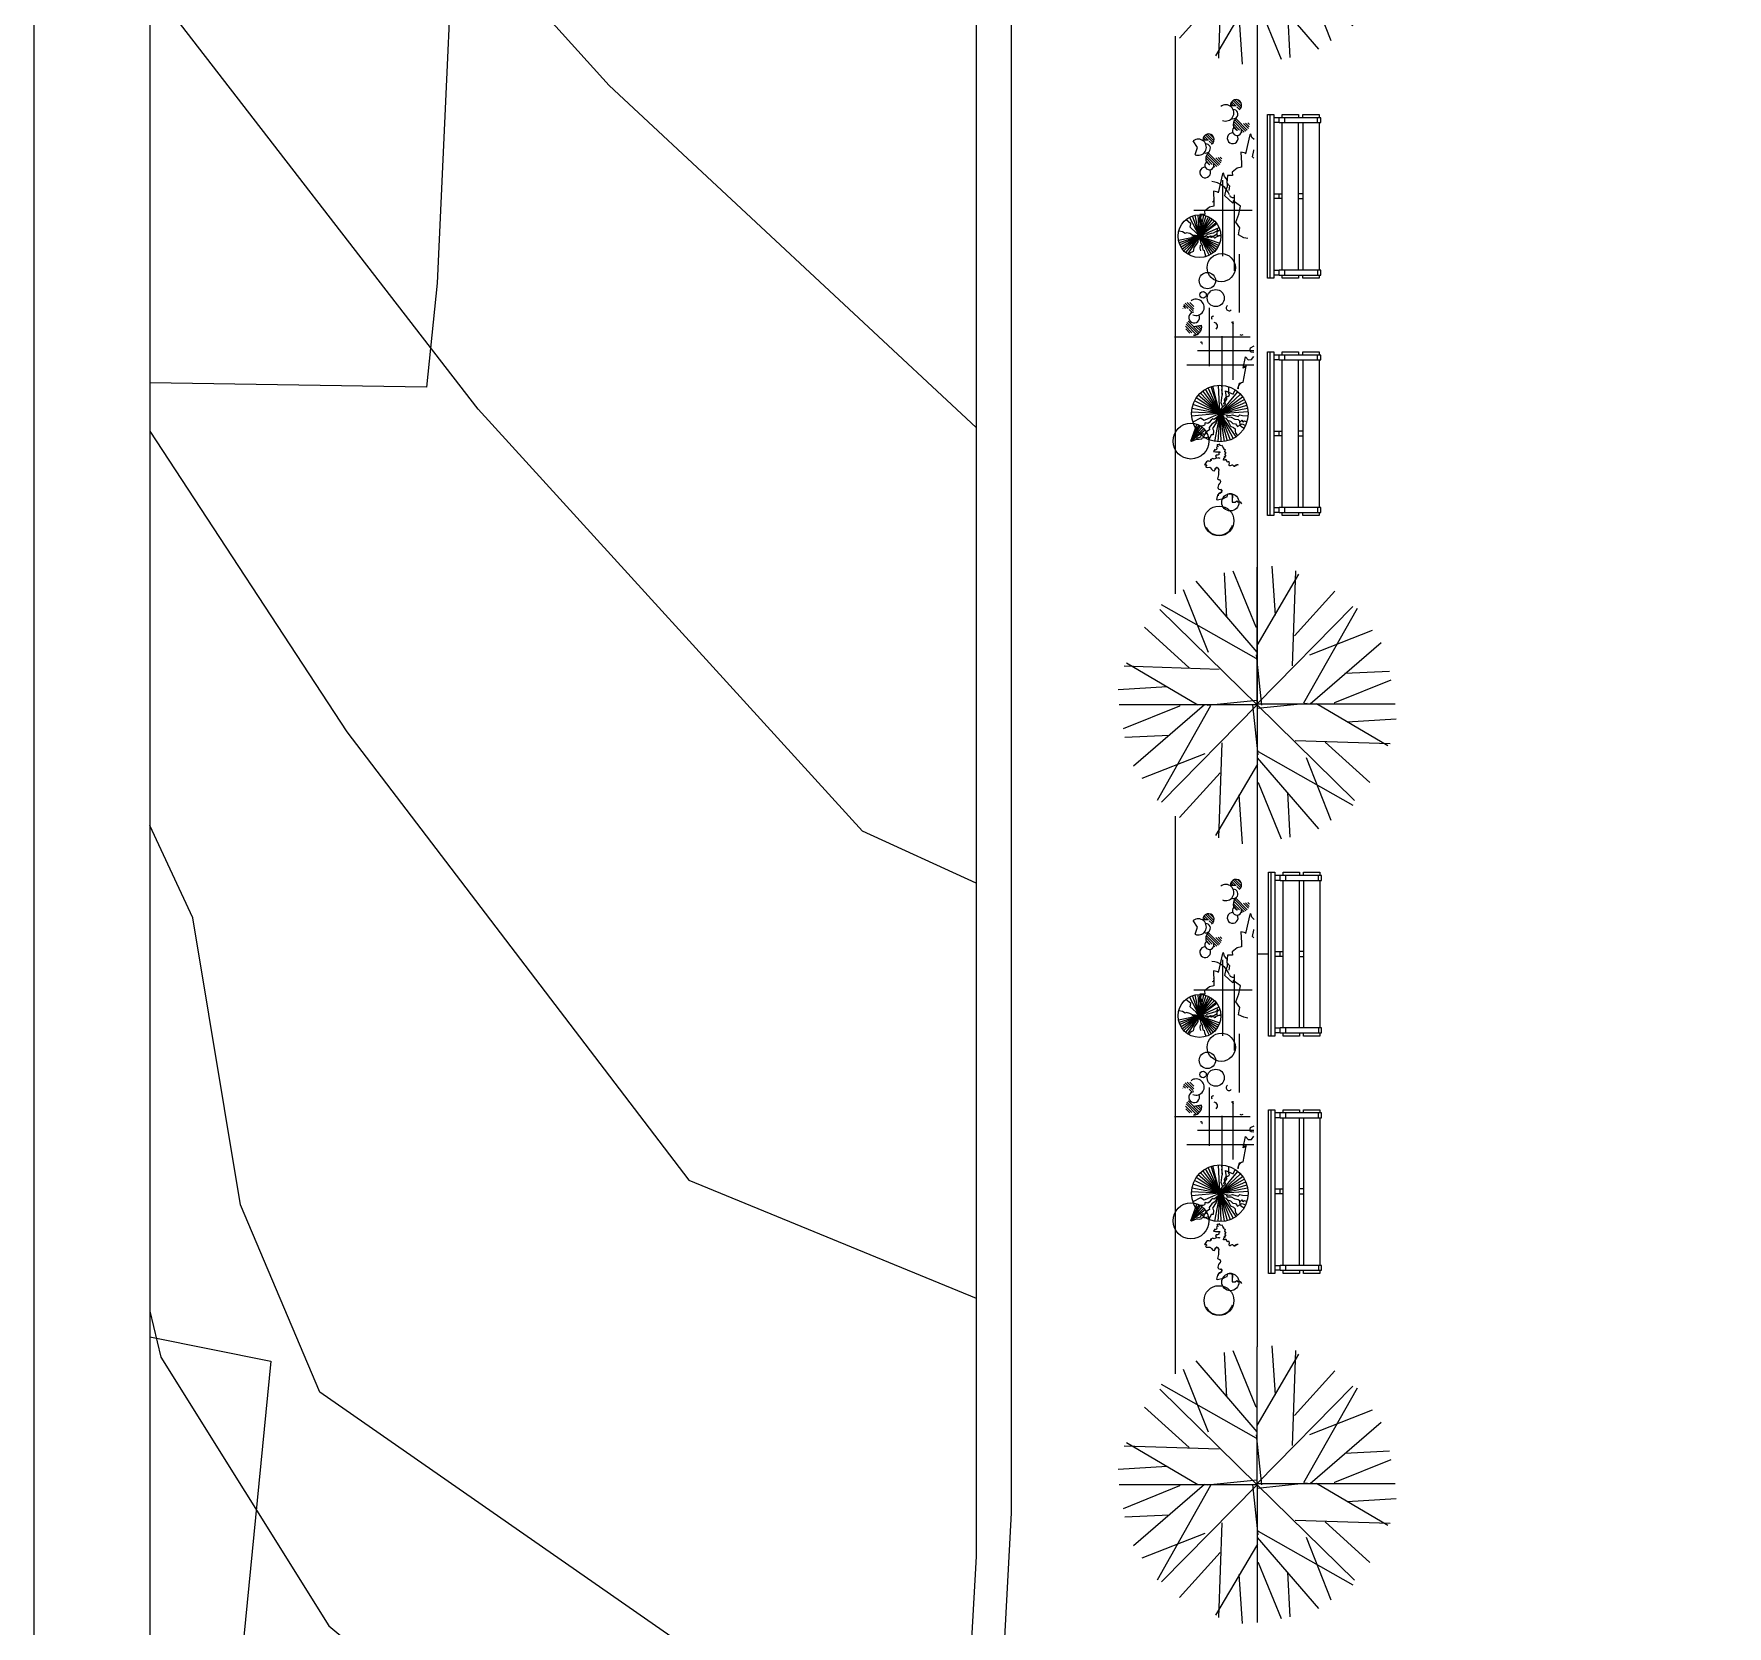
# Model space of a CAD drawing. Header units: millimetres. Extents: x 387 to 811, y 539 to 827.
# Drawn here: x 710.76 to 731.42, y 753.25 to 772.69 of the extents above; entities that cross this region are included whole.
import ezdxf

# ---------------------------------------------------------------- set-up
doc = ezdxf.new("R2010")
doc.units = ezdxf.units.MM
for name, color, linetype in [('7', 8, 'Continuous'), ('CORTE_PAPEL', 7, 'Continuous'), ('cuvas de nível', 51, 'Continuous'), ('FORMATO', 6, 'Continuous'), ('LINHA FINA', 8, 'Continuous'), ('MOBILIARIO', 3, 'Continuous'), ('vegetação', 112, 'Continuous')]:
    doc.layers.add(name, color=color, linetype=linetype)

# ---------------------------------------------------------------- blocks, each defined once
blk = doc.blocks.new('banco de praça')
at = {"layer": 'MOBILIARIO'}
for p, q in [((1036.547, 73.737), (1036.547, 73.817)), ((1036.547, 73.817), (1038.547, 73.817)), ((1038.547, 73.787), (1036.547, 73.787)), ((1038.547, 73.817), (1038.547, 73.737)), ((1038.547, 73.737), (1036.547, 73.737)), ((1036.547, 73.437), (1036.547, 73.637)), ((1036.547, 73.637), (1036.585, 73.637)), ((1036.587, 73.677), (1036.587, 73.734)), ((1036.647, 73.677), (1036.587, 73.677)), ((1036.587, 73.674), (1036.587, 73.167)), ((1036.647, 73.607), (1036.587, 73.607)), ((1036.647, 73.734), (1036.647, 73.677)), ((1036.647, 73.167), (1036.647, 73.674)), ((1036.65, 73.637), (1038.447, 73.637)), ((1037.52, 73.639), (1037.52, 73.734)), ((1037.58, 73.677), (1037.52, 73.677)), ((1037.58, 73.734), (1037.58, 73.637)), ((1038.447, 73.677), (1038.447, 73.734)), ((1038.507, 73.677), (1038.447, 73.677)), ((1038.447, 73.674), (1038.447, 73.167)), ((1038.507, 73.607), (1038.447, 73.607)), ((1038.507, 73.677), (1038.507, 73.734)), ((1038.507, 73.167), (1038.507, 73.674)), ((1038.51, 73.637), (1038.547, 73.637)), ((1038.547, 73.637), (1038.547, 73.437)), ((1036.585, 73.437), (1036.547, 73.437)), ((1036.547, 73.187), (1036.547, 73.387)), ((1036.547, 73.387), (1036.585, 73.387)), ((1036.65, 73.437), (1038.447, 73.437)), ((1038.447, 73.387), (1036.65, 73.387)), ((1037.52, 73.434), (1037.52, 73.389)), ((1037.58, 73.387), (1037.58, 73.437)), ((1038.547, 73.437), (1038.51, 73.437)), ((1038.51, 73.387), (1038.547, 73.387)), ((1038.547, 73.387), (1038.547, 73.187)), ((1036.585, 73.187), (1036.547, 73.187)), ((1036.647, 73.207), (1036.587, 73.207)), ((1036.587, 73.167), (1036.647, 73.167)), ((1038.445, 73.187), (1036.65, 73.187)), ((1038.447, 73.207), (1038.507, 73.207)), ((1038.447, 73.167), (1038.507, 73.167)), ((1038.547, 73.187), (1038.51, 73.187))]:
    blk.add_line(p, q, dxfattribs=at)
blk = doc.blocks.new('T2', base_point=(179.76, 122.92))
for p, q in [((179.76, 122.92), (179.76, 182.32)), ((187.6, 161.67), (186.23, 182.74)), ((179.77, 145.68), (153.43, 176.25)), ((166.66, 160.66), (165.76, 179.9)), ((179.27, 156.4), (169.42, 180.59)), ((179.68, 148.48), (197.76, 179.21)), ((158.72, 145.53), (148.04, 172.54)), ((137.87, 164.08), (179.76, 122.92)), ((179.38, 143.01), (138.6, 166.06)), ((150.5, 138.92), (131.2, 156.4)), ((179.76, 156.27), (179.27, 156.4)), ((163.39, 138.18), (122.51, 139.57)), ((181.73, 122.9), (179.52, 144.47))]:
    blk.add_line(p, q)
blk = doc.blocks.new('AHUA1PL2')
for p, q in [((0, 0), (0, 1.683)), ((0.222, 1.098), (0.183, 1.695)), ((0, 0.645), (-0.746, 1.511)), ((-0.371, 1.069), (-0.397, 1.614)), ((-0.014, 0.948), (-0.293, 1.634)), ((-0.002, 0.724), (0.51, 1.595)), ((-0.596, 0.641), (-0.899, 1.406)), ((-1.187, 1.166), (0, 0)), ((-0.011, 0.569), (-1.166, 1.222)), ((-0.829, 0.453), (-1.376, 0.948)), ((0, 0.945), (-0.014, 0.948)), ((-0.464, 0.432), (-1.622, 0.472)), ((0.056, -0.001), (-0.007, 0.61))]:
    blk.add_line(p, q)
at = {"xscale": 0.02833333322, "yscale": 0.02833333322, "zscale": 0.02833333322}
for p, rotation in [((0, 0.015), 269.9999999999999), ((0, 0), 89.99999999999999), ((0, 0), 180)]:
    blk.add_blockref('T2', p, dxfattribs=dict(at, rotation=rotation))
blk = doc.blocks.new('*X49')
at = {"color": 0}
for p, q in [((49.714, 9.482), (49.831, 9.6)), ((49.715, 9.528), (49.785, 9.599)), ((49.727, 9.45), (49.863, 9.586)), ((49.838, 9.516), (49.887, 9.565)), ((50.046, 9.5), (50.248, 9.702)), ((50.07, 9.479), (50.269, 9.678)), ((50.099, 9.463), (50.285, 9.649)), ((50.121, 9.71), (50.15, 9.739)), ((50.127, 9.671), (50.19, 9.734)), ((50.133, 9.632), (50.222, 9.721)), ((50.135, 9.454), (50.248, 9.567)), ((50.28, 9.599), (50.294, 9.613)), ((49.748, 9.426), (49.819, 9.498)), ((49.776, 9.41), (49.82, 9.454)), ((49.816, 9.404), (49.821, 9.41)), ((50.182, 9.456), (50.254, 9.528))]:
    blk.add_line(p, q, dxfattribs=at)

msp = doc.modelspace()

# ---------------------------------------------------------------- linework, layer by layer
at = {"layer": '7'}
for points in [[(712.172, 803.052, 121.922), (717.196, 802.853, 122.12), (715.676, 769.643, 123.47)], [(715.676, 769.643, 123.47), (715.546, 768.373, 119.81), (712.172, 768.424, 119.892)], [(712.172, 756.778, 105.646), (713.646, 756.483, 105.64), (712.636, 746.153, 104.45), (712.172, 746.192, 104.464)]]:
    msp.add_polyline3d(points, dxfattribs=at)
at = {"layer": 'CORTE_PAPEL', "elevation": 74.516}
msp.add_lwpolyline([(710.756, 684.72), (794.856, 684.72), (794.856, 812.115), (710.756, 812.115)], close=True, dxfattribs=at)
at = {"layer": 'cuvas de nível'}
for points in [[(722.252, 767.878, 109), (717.776, 772.053, 109), (712.956, 777.393, 109), (712.172, 778.445, 109)], [(722.252, 762.318, 108), (720.866, 762.953, 108), (716.176, 768.103, 108), (712.172, 773.291, 108)], [(712.172, 767.835, 107), (714.576, 764.163, 107), (718.746, 758.693, 107), (722.252, 757.251, 107)], [(722.143, 752.131, 106), (720.626, 752.293, 106), (718.526, 753.123, 106), (714.246, 756.103, 106), (713.276, 758.393, 106), (712.696, 761.893, 106), (712.172, 763.021, 106)], [(712.172, 757.091, 105), (712.306, 756.533, 105), (714.356, 753.253, 105), (717.366, 750.743, 105), (721.996, 749.46, 105)]]:
    msp.add_polyline3d(points, dxfattribs=at)
at = {"layer": 'FORMATO', "elevation": 74.516}
msp.add_lwpolyline([(712.172, 693.215), (793.44, 693.215), (793.44, 810.699), (712.172, 810.699)], close=True, dxfattribs=at)
at = {"layer": 'LINHA FINA'}
for p, q in [((724.682, 772.657, 125.14), (724.682, 765.849, 125.14)), ((725.682, 772.327, 54), (725.682, 756.658, 54)), ((724.682, 763.136, 125.14), (724.682, 756.329, 125.14))]:
    msp.add_line(p, q, dxfattribs=at)
at = {"layer": 'MOBILIARIO'}
for p, q in [((722.252, 803.31, 128.473), (722.252, 754.1, 128.473)), ((722.682, 803.299, 128.473), (722.682, 754.633, 128.473)), ((722.682, 754.633, 114.794), (721.195, 727.681, 99.147)), ((722.252, 754.1, 114.471), (720.809, 727.955, 99.293))]:
    msp.add_line(p, q, dxfattribs=at)
at = {"layer": 'vegetação'}
for p, q in [((725.424, 771.807, 54), (725.356, 771.806, 54)), ((725.398, 771.543, 54), (725.435, 771.506, 54)), ((724.955, 771.297, 54), (724.901, 771.379, 54)), ((724.924, 771.211, 54), (724.955, 771.297, 54)), ((725.087, 771.389, 54), (725.02, 771.388, 54)), ((725.062, 771.124, 54), (725.099, 771.088, 54)), ((725.264, 769.971, 54), (725.264, 770.897, 54)), ((725.407, 769.793, 54), (725.407, 770.719, 54)), ((724.978, 770.215, 54), (724.858, 770.448, 54)), ((724.978, 770.215, 54), (724.892, 770.462, 54)), ((725.621, 770.528, 54), (724.908, 770.528, 54)), ((724.978, 770.215, 54), (724.927, 770.472, 54)), ((724.978, 770.215, 54), (724.963, 770.476, 54)), ((724.978, 770.215, 54), (725, 770.476, 54)), ((724.978, 770.215, 54), (725.032, 770.471, 54)), ((724.978, 770.215, 54), (725.061, 770.463, 54)), ((724.978, 770.215, 54), (725.088, 770.452, 54)), ((724.978, 770.215, 54), (725.114, 770.439, 54)), ((724.978, 770.215, 54), (725.138, 770.422, 54)), ((724.978, 770.215, 54), (724.721, 770.164, 54)), ((724.978, 770.215, 54), (724.729, 770.136, 54)), ((724.978, 770.215, 54), (724.739, 770.108, 54)), ((724.978, 770.215, 54), (724.753, 770.082, 54)), ((724.978, 770.215, 54), (724.769, 770.058, 54)), ((724.978, 770.215, 54), (724.788, 770.035, 54)), ((724.978, 770.215, 54), (724.809, 770.015, 54)), ((724.978, 770.215, 54), (724.833, 769.997, 54)), ((724.975, 770.217, 54), (724.886, 770.213, 54)), ((724.989, 770.214, 54), (724.973, 770.199, 54)), ((724.978, 770.215, 54), (725.16, 770.403, 54)), ((724.978, 770.215, 54), (725.18, 770.381, 54)), ((724.978, 770.215, 54), (725.189, 770.37, 54)), ((724.978, 770.215, 54), (725.184, 770.054, 54)), ((724.978, 770.215, 54), (725.165, 770.032, 54)), ((724.978, 770.215, 54), (725.094, 769.98, 54)), ((724.978, 770.215, 54), (725.119, 769.995, 54)), ((724.978, 770.215, 54), (725.143, 770.012, 54)), ((724.978, 770.215, 54), (725.201, 770.078, 54)), ((724.978, 770.215, 54), (725.215, 770.103, 54)), ((724.978, 770.215, 54), (725.226, 770.131, 54)), ((725.071, 770.217, 54), (725.125, 770.204, 54)), ((725.125, 770.204, 54), (725.193, 770.243, 54)), ((725.193, 770.301, 54), (725.191, 770.226, 54)), ((725.191, 770.226, 54), (725.235, 770.221, 54)), ((724.973, 770.199, 54), (724.987, 770.162, 54)), ((724.987, 770.104, 54), (724.981, 770.068, 54)), ((724.981, 770.068, 54), (724.989, 770.036, 54)), ((725.462, 769.995, 54), (725.462, 769.282, 54)), ((725.098, 769.34, 54), (725.098, 768.627, 54)), ((725.596, 768.984, 54), (724.671, 768.984, 54)), ((724.906, 769.113, 54), (725.002, 769.127, 54)), ((725.252, 768.996, 54), (725.252, 768.283, 54)), ((725.383, 769.174, 54), (725.383, 768.461, 54)), ((725.643, 768.817, 54), (724.955, 768.817, 54)), ((725.643, 768.639, 54), (724.825, 768.639, 54)), ((725.226, 768.05, 54), (725.085, 768.366, 54)), ((725.226, 768.05, 54), (725.121, 768.379, 54)), ((725.226, 768.05, 54), (725.14, 768.385, 54)), ((725.226, 768.05, 54), (724.898, 768.16, 54)), ((725.226, 768.05, 54), (724.916, 768.205, 54)), ((725.226, 768.05, 54), (724.938, 768.242, 54)), ((725.226, 768.05, 54), (724.962, 768.273, 54)), ((725.226, 768.05, 54), (724.988, 768.301, 54)), ((725.226, 768.05, 54), (725.018, 768.326, 54)), ((725.226, 768.05, 54), (725.05, 768.348, 54)), ((725.226, 768.05, 54), (725.441, 768.31, 54)), ((725.226, 768.05, 54), (725.479, 768.285, 54)), ((725.226, 768.05, 54), (725.503, 768.256, 54)), ((725.226, 768.05, 54), (725.525, 768.223, 54)), ((725.226, 768.05, 54), (725.542, 768.189, 54)), ((725.226, 768.05, 54), (725.556, 768.152, 54)), ((725.269, 768.165, 54), (725.311, 768.225, 54)), ((725.311, 768.225, 54), (725.296, 768.327, 54)), ((725.296, 768.327, 54), (725.388, 768.288, 54)), ((725.388, 768.288, 54), (725.415, 768.339, 54)), ((725.226, 768.05, 54), (724.88, 768.066, 54)), ((725.226, 768.05, 54), (724.881, 768.017, 54)), ((725.226, 768.05, 54), (724.886, 768.113, 54)), ((725.226, 768.05, 54), (725.162, 767.71, 54)), ((725.222, 768.046, 54), (725.183, 767.936, 54)), ((725.226, 768.05, 54), (725.2, 767.705, 54)), ((725.226, 768.05, 54), (725.565, 768.115, 54)), ((725.226, 768.05, 54), (725.57, 768.076, 54)), ((725.226, 768.05, 54), (725.352, 767.728, 54)), ((725.226, 768.05, 54), (725.388, 767.744, 54)), ((725.226, 768.05, 54), (725.421, 767.765, 54)), ((725.226, 768.05, 54), (725.239, 767.704, 54)), ((725.226, 768.05, 54), (725.278, 767.708, 54)), ((725.226, 768.05, 54), (725.316, 767.716, 54)), ((725.303, 768.035, 54), (725.314, 768.008, 54)), ((725.314, 768.008, 54), (725.366, 768.007, 54)), ((725.316, 767.968, 54), (725.357, 767.956, 54)), ((725.357, 767.956, 54), (725.386, 767.929, 54)), ((725.366, 768.007, 54), (725.408, 767.981, 54)), ((725.408, 767.981, 54), (725.45, 767.976, 54)), ((725.45, 767.976, 54), (725.463, 767.964, 54)), ((725.463, 767.964, 54), (725.467, 767.951, 54)), ((725.467, 767.951, 54), (725.471, 767.922, 54)), ((724.874, 767.714, 54), (724.945, 767.918, 54)), ((724.874, 767.714, 54), (724.97, 767.911, 54)), ((724.874, 767.714, 54), (724.991, 767.899, 54)), ((724.874, 767.714, 54), (725.011, 767.885, 54)), ((724.874, 767.714, 54), (725.03, 767.868, 54)), ((724.874, 767.714, 54), (725.046, 767.85, 54)), ((724.942, 767.75, 54), (724.993, 767.764, 54)), ((724.993, 767.764, 54), (724.997, 767.781, 54)), ((724.997, 767.781, 54), (725.02, 767.805, 54)), ((725.02, 767.805, 54), (725.031, 767.794, 54)), ((725.031, 767.794, 54), (725.071, 767.811, 54)), ((725.122, 767.792, 54), (725.092, 767.731, 54)), ((725.146, 767.791, 54), (725.122, 767.792, 54)), ((725.183, 767.936, 54), (725.136, 767.867, 54)), ((725.136, 767.867, 54), (725.15, 767.843, 54)), ((725.15, 767.843, 54), (725.146, 767.791, 54)), ((725.386, 767.929, 54), (725.416, 767.926, 54)), ((725.416, 767.926, 54), (725.44, 767.891, 54)), ((725.44, 767.891, 54), (725.5, 767.926, 54)), ((725.471, 767.922, 54), (725.484, 767.895, 54)), ((725.484, 767.895, 54), (725.522, 767.872, 54)), ((725.5, 767.926, 54), (725.54, 767.906, 54)), ((725.424, 762.29, 54), (725.356, 762.289, 54)), ((725.398, 762.025, 54), (725.435, 761.989, 54)), ((724.955, 761.78, 54), (724.901, 761.861, 54)), ((724.924, 761.693, 54), (724.955, 761.78, 54)), ((725.087, 761.871, 54), (725.02, 761.87, 54)), ((725.062, 761.607, 54), (725.099, 761.57, 54)), ((725.264, 760.454, 54), (725.264, 761.38, 54)), ((725.818, 761.45, 196.28), (725.682, 761.45, 54)), ((725.407, 760.276, 54), (725.407, 761.202, 54)), ((724.978, 760.697, 54), (724.858, 760.93, 54)), ((724.978, 760.697, 54), (724.892, 760.945, 54)), ((725.621, 761.01, 54), (724.908, 761.01, 54)), ((724.978, 760.697, 54), (724.927, 760.954, 54)), ((724.978, 760.697, 54), (724.963, 760.959, 54)), ((724.978, 760.697, 54), (725, 760.958, 54)), ((724.978, 760.697, 54), (725.032, 760.953, 54)), ((724.978, 760.697, 54), (725.061, 760.946, 54)), ((724.978, 760.697, 54), (725.088, 760.935, 54)), ((724.978, 760.697, 54), (725.114, 760.921, 54)), ((724.978, 760.697, 54), (725.138, 760.904, 54)), ((724.978, 760.697, 54), (725.16, 760.885, 54)), ((724.978, 760.697, 54), (725.18, 760.864, 54)), ((724.978, 760.697, 54), (725.189, 760.852, 54)), ((725.125, 760.687, 54), (725.193, 760.726, 54)), ((725.193, 760.784, 54), (725.191, 760.708, 54)), ((724.978, 760.697, 54), (724.721, 760.646, 54)), ((724.978, 760.697, 54), (724.729, 760.618, 54)), ((724.978, 760.697, 54), (724.739, 760.591, 54)), ((724.978, 760.697, 54), (724.753, 760.565, 54)), ((724.978, 760.697, 54), (724.769, 760.54, 54)), ((724.978, 760.697, 54), (724.788, 760.518, 54)), ((724.978, 760.697, 54), (724.809, 760.498, 54)), ((724.978, 760.697, 54), (724.833, 760.48, 54)), ((724.975, 760.699, 54), (724.886, 760.696, 54)), ((724.989, 760.697, 54), (724.973, 760.682, 54)), ((724.973, 760.682, 54), (724.987, 760.645, 54)), ((724.978, 760.697, 54), (725.184, 760.536, 54)), ((724.978, 760.697, 54), (725.165, 760.514, 54)), ((724.978, 760.697, 54), (725.094, 760.463, 54)), ((724.978, 760.697, 54), (725.119, 760.477, 54)), ((724.978, 760.697, 54), (725.143, 760.494, 54)), ((724.978, 760.697, 54), (725.201, 760.56, 54)), ((724.978, 760.697, 54), (725.215, 760.586, 54)), ((724.978, 760.697, 54), (725.226, 760.613, 54)), ((724.987, 760.587, 54), (724.981, 760.55, 54)), ((724.981, 760.55, 54), (724.989, 760.519, 54)), ((725.071, 760.699, 54), (725.125, 760.687, 54)), ((725.191, 760.708, 54), (725.235, 760.703, 54)), ((725.462, 760.477, 54), (725.462, 759.764, 54)), ((725.098, 759.823, 54), (725.098, 759.11, 54)), ((724.906, 759.595, 54), (725.002, 759.61, 54)), ((725.252, 759.478, 54), (725.252, 758.765, 54)), ((725.383, 759.656, 54), (725.383, 758.943, 54)), ((725.596, 759.466, 54), (724.671, 759.466, 54)), ((725.643, 759.3, 54), (724.955, 759.3, 54)), ((725.643, 759.122, 54), (724.825, 759.122, 54)), ((725.226, 758.532, 54), (725.121, 758.862, 54)), ((725.226, 758.532, 54), (725.14, 758.867, 54)), ((725.226, 758.532, 54), (724.916, 758.687, 54)), ((725.226, 758.532, 54), (724.938, 758.725, 54)), ((725.226, 758.532, 54), (724.962, 758.756, 54)), ((725.226, 758.532, 54), (724.988, 758.784, 54)), ((725.226, 758.532, 54), (725.018, 758.809, 54)), ((725.226, 758.532, 54), (725.05, 758.83, 54)), ((725.226, 758.532, 54), (725.085, 758.848, 54)), ((725.226, 758.532, 54), (725.441, 758.792, 54)), ((725.226, 758.532, 54), (725.479, 758.768, 54)), ((725.226, 758.532, 54), (725.503, 758.738, 54)), ((725.226, 758.532, 54), (725.525, 758.706, 54)), ((725.226, 758.532, 54), (725.542, 758.671, 54)), ((725.269, 758.647, 54), (725.311, 758.707, 54)), ((725.311, 758.707, 54), (725.296, 758.809, 54)), ((725.296, 758.809, 54), (725.388, 758.771, 54)), ((725.388, 758.771, 54), (725.415, 758.821, 54)), ((725.226, 758.532, 54), (724.88, 758.548, 54)), ((725.226, 758.532, 54), (724.881, 758.5, 54)), ((725.226, 758.532, 54), (724.886, 758.596, 54)), ((725.226, 758.532, 54), (724.898, 758.643, 54)), ((725.226, 758.532, 54), (725.162, 758.192, 54)), ((725.222, 758.529, 54), (725.183, 758.418, 54)), ((725.226, 758.532, 54), (725.2, 758.187, 54)), ((725.226, 758.532, 54), (725.556, 758.635, 54)), ((725.226, 758.532, 54), (725.565, 758.597, 54)), ((725.226, 758.532, 54), (725.57, 758.559, 54)), ((725.226, 758.532, 54), (725.352, 758.211, 54)), ((725.226, 758.532, 54), (725.388, 758.227, 54)), ((725.226, 758.532, 54), (725.421, 758.247, 54)), ((725.226, 758.532, 54), (725.239, 758.187, 54)), ((725.226, 758.532, 54), (725.278, 758.191, 54)), ((725.226, 758.532, 54), (725.316, 758.199, 54)), ((725.303, 758.517, 54), (725.314, 758.49, 54)), ((725.314, 758.49, 54), (725.366, 758.489, 54)), ((725.316, 758.45, 54), (725.357, 758.439, 54)), ((725.357, 758.439, 54), (725.386, 758.411, 54)), ((725.366, 758.489, 54), (725.408, 758.463, 54)), ((725.408, 758.463, 54), (725.45, 758.458, 54)), ((725.45, 758.458, 54), (725.463, 758.446, 54)), ((725.463, 758.446, 54), (725.467, 758.433, 54)), ((724.874, 758.196, 54), (724.945, 758.4, 54)), ((724.874, 758.196, 54), (724.97, 758.393, 54)), ((724.874, 758.196, 54), (724.991, 758.381, 54)), ((724.874, 758.196, 54), (725.011, 758.367, 54)), ((724.874, 758.196, 54), (725.03, 758.351, 54)), ((724.874, 758.196, 54), (725.046, 758.332, 54)), ((724.942, 758.233, 54), (724.993, 758.246, 54)), ((724.993, 758.246, 54), (724.997, 758.264, 54)), ((724.997, 758.264, 54), (725.02, 758.287, 54)), ((725.02, 758.287, 54), (725.031, 758.276, 54)), ((725.031, 758.276, 54), (725.071, 758.293, 54)), ((725.122, 758.275, 54), (725.092, 758.213, 54)), ((725.146, 758.273, 54), (725.122, 758.275, 54)), ((725.183, 758.418, 54), (725.136, 758.35, 54)), ((725.136, 758.35, 54), (725.15, 758.325, 54)), ((725.15, 758.325, 54), (725.146, 758.273, 54)), ((725.386, 758.411, 54), (725.416, 758.409, 54)), ((725.416, 758.409, 54), (725.44, 758.373, 54)), ((725.44, 758.373, 54), (725.5, 758.409, 54)), ((725.467, 758.433, 54), (725.471, 758.405, 54)), ((725.471, 758.405, 54), (725.484, 758.377, 54)), ((725.484, 758.377, 54), (725.522, 758.354, 54)), ((725.5, 758.409, 54), (725.54, 758.389, 54))]:
    msp.add_line(p, q, dxfattribs=at)
at = {"layer": 'vegetação', "elevation": 54}
for points in [[(725.644, 771.394), (725.618, 771.419), (725.606, 771.462), (725.594, 771.454), (725.54, 771.22), (725.542, 771.23), (725.483, 771.241), (725.489, 771.108), (725.489, 771.057), (725.437, 771.047), (725.376, 770.997), (725.379, 770.956), (725.318, 770.957), (725.311, 770.867), (725.345, 770.83), (725.334, 770.771)], [(725.643, 771.167), (725.625, 771.184), (725.64, 771.263), (725.643, 771.271)], [(725.567, 770.188), (725.518, 770.197), (725.453, 770.23), (725.462, 770.279), (725.47, 770.318), (725.422, 770.388), (725.46, 770.482), (725.478, 770.58), (725.389, 770.648), (725.384, 770.618), (725.289, 770.707), (725.303, 770.786), (725.32, 770.823), (725.315, 770.905), (725.308, 770.917), (725.282, 770.942), (725.269, 770.985), (725.258, 770.977), (725.204, 770.744), (725.206, 770.753), (725.147, 770.764), (725.152, 770.631), (725.153, 770.58), (725.1, 770.57), (725.04, 770.52), (725.043, 770.479), (724.982, 770.48), (724.975, 770.39), (725.009, 770.354), (724.998, 770.295)], [(724.967, 770.22), (724.893, 770.226), (724.861, 770.246), (724.821, 770.257), (724.804, 770.246), (724.771, 770.27), (724.724, 770.277)], [(724.969, 770.22), (724.936, 770.258), (724.866, 770.324), (724.872, 770.365), (724.811, 770.417)], [(724.978, 770.215), (724.995, 770.124), (725.011, 770.102), (725.018, 770.047), (725.036, 770.039), (725.041, 770.014), (725.056, 769.965)], [(724.98, 770.213), (725.018, 770.223), (725.079, 770.2), (725.113, 770.22), (725.149, 770.216), (725.151, 770.205), (725.165, 770.196), (725.176, 770.198), (725.179, 770.205), (725.239, 770.23)], [(724.982, 770.216), (725.216, 770.323)], [(725.001, 770.215), (725.02, 770.212), (725.047, 770.217), (725.056, 770.221), (725.076, 770.241), (725.094, 770.245), (725.123, 770.253), (725.15, 770.258), (725.178, 770.271), (725.184, 770.277), (725.206, 770.281), (725.226, 770.298)], [(724.977, 770.205), (724.971, 770.176), (724.956, 770.166), (724.958, 770.148), (724.938, 770.115), (724.908, 770.079), (724.906, 770.05), (724.899, 770.03), (724.884, 770.022), (724.865, 770.012), (724.85, 769.987)], [(725.643, 768.794), (725.61, 768.8), (725.592, 768.814), (725.599, 768.853), (725.644, 768.875)], [(725.445, 768.353), (725.468, 768.42), (725.511, 768.432), (725.547, 768.629), (725.512, 768.605), (725.538, 768.742), (725.572, 768.706), (725.613, 768.708), (725.643, 768.748)], [(725.226, 768.055), (725.21, 768.395)], [(725.229, 768.051), (725.235, 768.103), (725.294, 768.166), (725.285, 768.217), (725.308, 768.26), (725.323, 768.257), (725.341, 768.269), (725.344, 768.284), (725.336, 768.292), (725.335, 768.378)], [(725.237, 768.078), (725.25, 768.1), (725.257, 768.136), (725.256, 768.148), (725.241, 768.182), (725.246, 768.206), (725.25, 768.246), (725.257, 768.282), (725.255, 768.322), (725.251, 768.332), (725.256, 768.362), (725.246, 768.395)], [(725.215, 768.042), (725.152, 768.019), (725.037, 767.966), (724.989, 767.994), (724.896, 767.945)], [(725.201, 768.013), (725.159, 767.978), (725.14, 767.987), (725.121, 767.969), (725.094, 767.94), (725.079, 767.93), (725.046, 767.937), (725.042, 767.931), (725.043, 767.916), (725.041, 767.907), (725.018, 767.899), (724.987, 767.898), (724.929, 767.872)], [(725.214, 768.039), (725.17, 767.951), (725.13, 767.921), (725.097, 767.878), (725.102, 767.852), (725.056, 767.823), (725.025, 767.768)], [(725.226, 768.05), (725.345, 768.026), (725.381, 768.035), (725.451, 768.016), (725.47, 768.034), (725.503, 768.028), (725.57, 768.022)], [(725.237, 768.044), (725.27, 768.022), (725.275, 767.999), (725.298, 767.992), (725.328, 767.952), (725.358, 767.897), (725.392, 767.881), (725.413, 767.862), (725.415, 767.84), (725.419, 767.811), (725.443, 767.781)], [(725.468, 767.943), (725.493, 767.971), (725.507, 767.95), (725.528, 767.961), (725.556, 767.95)], [(724.884, 767.714), (724.942, 767.738), (724.973, 767.736), (725.007, 767.743), (725.016, 767.757), (725.049, 767.752), (725.087, 767.765)], [(725.451, 767.422), (725.448, 767.424), (725.447, 767.424), (725.442, 767.424), (725.439, 767.424), (725.436, 767.424), (725.434, 767.421), (725.429, 767.419), (725.425, 767.416), (725.421, 767.413), (725.417, 767.41), (725.41, 767.406), (725.406, 767.403), (725.401, 767.403), (725.393, 767.411), (725.391, 767.411), (725.39, 767.414), (725.384, 767.419), (725.377, 767.421), (725.371, 767.421), (725.365, 767.416), (725.352, 767.41), (725.347, 767.41), (725.341, 767.414), (725.339, 767.427), (725.346, 767.443), (725.346, 767.446), (725.341, 767.462), (725.335, 767.462), (725.328, 767.46), (725.324, 767.458), (725.316, 767.462), (725.311, 767.471), (725.305, 767.484), (725.295, 767.487), (725.289, 767.485), (725.281, 767.482), (725.27, 767.482), (725.275, 767.506), (725.292, 767.515), (725.292, 767.515), (725.292, 767.517), (725.284, 767.518), (725.284, 767.522), (725.284, 767.522), (725.284, 767.525), (725.287, 767.529), (725.289, 767.529), (725.297, 767.531), (725.298, 767.533), (725.298, 767.536), (725.298, 767.539), (725.295, 767.544), (725.292, 767.545), (725.291, 767.553), (725.302, 767.574), (725.302, 767.574), (725.298, 767.57), (725.287, 767.588), (725.289, 767.591), (725.292, 767.597), (725.294, 767.61), (725.292, 767.608), (725.286, 767.608), (725.281, 767.613), (725.276, 767.623), (725.278, 767.624), (725.273, 767.626), (725.262, 767.643), (725.254, 767.66), (725.248, 767.654), (725.239, 767.659), (725.232, 767.66), (725.226, 767.664), (725.224, 767.668), (725.223, 767.671), (725.223, 767.679), (725.218, 767.678), (725.216, 767.675), (725.212, 767.671), (725.207, 767.668), (725.201, 767.67), (725.194, 767.67), (725.191, 767.662), (725.196, 767.656), (725.199, 767.653), (725.204, 767.648), (725.202, 767.645), (725.198, 767.648), (725.185, 767.637), (725.185, 767.635), (725.19, 767.629), (725.19, 767.623), (725.182, 767.604), (725.164, 767.611), (725.15, 767.586), (725.172, 767.582), (725.202, 767.583), (725.224, 767.583), (725.229, 767.577), (725.227, 767.574), (725.213, 767.569), (725.212, 767.564), (725.212, 767.552), (725.212, 767.548), (725.199, 767.544), (725.194, 767.544), (725.182, 767.541), (725.172, 767.531), (725.177, 767.525), (725.183, 767.512), (725.188, 767.509), (725.164, 767.496), (725.155, 767.492), (725.147, 767.498), (725.139, 767.503), (725.108, 767.487), (725.119, 767.485), (725.12, 767.477), (725.112, 767.471), (725.105, 767.466), (725.097, 767.47), (725.076, 767.468), (725.064, 767.46), (725.038, 767.425), (725.056, 767.429), (725.067, 767.417), (725.053, 767.408), (725.06, 767.394), (725.079, 767.391), (725.103, 767.394), (725.114, 767.389), (725.123, 767.373), (725.141, 767.354), (725.161, 767.35), (725.168, 767.37), (725.171, 767.38), (725.191, 767.394), (725.207, 767.384), (725.213, 767.369), (725.21, 767.34), (725.21, 767.301), (725.198, 767.253), (725.207, 767.247), (725.212, 767.244), (725.227, 767.239), (725.234, 767.222), (725.229, 767.203), (725.223, 767.197), (725.209, 767.181), (725.202, 767.149), (725.205, 767.135), (725.212, 767.127), (725.229, 767.124), (725.242, 767.124), (725.251, 767.113), (725.246, 767.088), (725.235, 767.08), (725.21, 767.066), (725.198, 767.052), (725.185, 767.001), (725.196, 766.998), (725.267, 767.014), (725.287, 767.026), (725.314, 767.033), (725.32, 767.052), (725.325, 767.069), (725.338, 767.074), (725.365, 767.074), (725.38, 767.061), (725.382, 767.026), (725.376, 767.012), (725.377, 766.969), (725.395, 766.968), (725.413, 766.969), (725.432, 766.985), (725.442, 766.974), (725.473, 766.971), (725.491, 766.949)], [(725.212, 767.365), (725.202, 767.387)], [(725.436, 767.421), (725.431, 767.424), (725.423, 767.419), (725.417, 767.414), (725.407, 767.406), (725.401, 767.405)], [(725.644, 761.876), (725.618, 761.901), (725.606, 761.944), (725.594, 761.936), (725.54, 761.703), (725.542, 761.712), (725.483, 761.724), (725.489, 761.59), (725.489, 761.54), (725.437, 761.529), (725.376, 761.479), (725.379, 761.438), (725.318, 761.44), (725.311, 761.349), (725.345, 761.313), (725.334, 761.254)], [(725.643, 761.649), (725.625, 761.666), (725.64, 761.745), (725.643, 761.753)], [(725.567, 760.67), (725.518, 760.68), (725.453, 760.712), (725.462, 760.761), (725.47, 760.8), (725.422, 760.87), (725.46, 760.965), (725.478, 761.063), (725.389, 761.13), (725.384, 761.101), (725.289, 761.19), (725.303, 761.268), (725.32, 761.306), (725.315, 761.388), (725.308, 761.399), (725.282, 761.425), (725.269, 761.468), (725.258, 761.46), (725.204, 761.226), (725.206, 761.236), (725.147, 761.247), (725.152, 761.114), (725.153, 761.063), (725.1, 761.052), (725.04, 761.003), (725.043, 760.962), (724.982, 760.963), (724.975, 760.873), (725.009, 760.836), (724.998, 760.777)], [(724.967, 760.702), (724.893, 760.709), (724.861, 760.728), (724.821, 760.739), (724.804, 760.729), (724.771, 760.753), (724.724, 760.759)], [(724.969, 760.703), (724.936, 760.741), (724.866, 760.807), (724.872, 760.848), (724.811, 760.899)], [(724.98, 760.695), (725.018, 760.705), (725.079, 760.682), (725.113, 760.703), (725.149, 760.698), (725.151, 760.687), (725.165, 760.678), (725.176, 760.68), (725.179, 760.688), (725.239, 760.713)], [(724.982, 760.698), (725.216, 760.806)], [(725.001, 760.697), (725.02, 760.694), (725.047, 760.699), (725.056, 760.703), (725.076, 760.724), (725.094, 760.727), (725.123, 760.735), (725.15, 760.741), (725.178, 760.753), (725.184, 760.759), (725.206, 760.764), (725.226, 760.78)], [(724.977, 760.688), (724.971, 760.658), (724.956, 760.648), (724.958, 760.63), (724.938, 760.598), (724.908, 760.561), (724.906, 760.533), (724.899, 760.513), (724.884, 760.505), (724.865, 760.494), (724.85, 760.469)], [(724.978, 760.697), (724.995, 760.607), (725.011, 760.584), (725.018, 760.529), (725.036, 760.521), (725.041, 760.496), (725.056, 760.448)], [(725.643, 759.276), (725.61, 759.283), (725.592, 759.296), (725.599, 759.335), (725.644, 759.357)], [(725.445, 758.836), (725.468, 758.903), (725.511, 758.915), (725.547, 759.111), (725.512, 759.087), (725.538, 759.225), (725.572, 759.188), (725.613, 759.19), (725.643, 759.231)], [(725.226, 758.537), (725.21, 758.878)], [(725.229, 758.534), (725.235, 758.585), (725.294, 758.649), (725.285, 758.7), (725.308, 758.742), (725.323, 758.739), (725.341, 758.751), (725.344, 758.766), (725.336, 758.774), (725.335, 758.86)], [(725.237, 758.56), (725.25, 758.582), (725.257, 758.618), (725.256, 758.631), (725.241, 758.665), (725.246, 758.689), (725.25, 758.728), (725.257, 758.764), (725.255, 758.805), (725.251, 758.815), (725.256, 758.845), (725.246, 758.877)], [(725.215, 758.524), (725.152, 758.502), (725.037, 758.449), (724.989, 758.476), (724.896, 758.427)], [(725.201, 758.495), (725.159, 758.46), (725.14, 758.47), (725.121, 758.452), (725.094, 758.423), (725.079, 758.413), (725.046, 758.419), (725.042, 758.414), (725.043, 758.398), (725.041, 758.389), (725.018, 758.381), (724.987, 758.381), (724.929, 758.355)], [(725.214, 758.521), (725.17, 758.433), (725.13, 758.403), (725.097, 758.36), (725.102, 758.334), (725.056, 758.306), (725.025, 758.251)], [(725.226, 758.532), (725.345, 758.509), (725.381, 758.518), (725.451, 758.498), (725.47, 758.516), (725.503, 758.51), (725.57, 758.505)], [(725.237, 758.526), (725.27, 758.504), (725.275, 758.482), (725.298, 758.474), (725.328, 758.435), (725.358, 758.379), (725.392, 758.364), (725.413, 758.344), (725.415, 758.322), (725.419, 758.294), (725.443, 758.263)], [(725.468, 758.426), (725.493, 758.453), (725.507, 758.432), (725.528, 758.444), (725.556, 758.432)], [(724.884, 758.197), (724.942, 758.221), (724.973, 758.218), (725.007, 758.225), (725.016, 758.239), (725.049, 758.234), (725.087, 758.248)], [(725.451, 757.905), (725.448, 757.906), (725.447, 757.906), (725.442, 757.906), (725.439, 757.906), (725.436, 757.906), (725.434, 757.903), (725.429, 757.902), (725.425, 757.898), (725.421, 757.895), (725.417, 757.892), (725.41, 757.889), (725.406, 757.886), (725.401, 757.886), (725.393, 757.894), (725.391, 757.894), (725.39, 757.897), (725.384, 757.902), (725.377, 757.903), (725.371, 757.903), (725.365, 757.898), (725.352, 757.892), (725.347, 757.892), (725.341, 757.897), (725.339, 757.909), (725.346, 757.925), (725.346, 757.928), (725.341, 757.944), (725.335, 757.944), (725.328, 757.943), (725.324, 757.941), (725.316, 757.944), (725.311, 757.954), (725.305, 757.966), (725.295, 757.969), (725.289, 757.968), (725.281, 757.965), (725.27, 757.965), (725.275, 757.988), (725.292, 757.998), (725.292, 757.998), (725.292, 757.999), (725.284, 758.001), (725.284, 758.004), (725.284, 758.004), (725.284, 758.007), (725.287, 758.012), (725.289, 758.012), (725.297, 758.014), (725.298, 758.015), (725.298, 758.018), (725.298, 758.021), (725.295, 758.026), (725.292, 758.028), (725.291, 758.036), (725.302, 758.056), (725.302, 758.056), (725.298, 758.053), (725.287, 758.07), (725.289, 758.073), (725.292, 758.08), (725.294, 758.092), (725.292, 758.091), (725.286, 758.091), (725.281, 758.096), (725.276, 758.105), (725.278, 758.107), (725.273, 758.108), (725.262, 758.125), (725.254, 758.143), (725.248, 758.137), (725.239, 758.141), (725.232, 758.143), (725.226, 758.146), (725.224, 758.151), (725.223, 758.154), (725.223, 758.162), (725.218, 758.16), (725.216, 758.157), (725.212, 758.154), (725.207, 758.151), (725.201, 758.152), (725.194, 758.152), (725.191, 758.144), (725.196, 758.138), (725.199, 758.135), (725.204, 758.13), (725.202, 758.127), (725.198, 758.13), (725.185, 758.119), (725.185, 758.118), (725.19, 758.111), (725.19, 758.105), (725.182, 758.086), (725.164, 758.094), (725.15, 758.069), (725.172, 758.064), (725.202, 758.066), (725.224, 758.066), (725.229, 758.059), (725.227, 758.056), (725.213, 758.051), (725.212, 758.047), (725.212, 758.034), (725.212, 758.031), (725.199, 758.026), (725.194, 758.026), (725.182, 758.023), (725.172, 758.014), (725.177, 758.007), (725.183, 757.995), (725.188, 757.991), (725.164, 757.979), (725.155, 757.974), (725.147, 757.98), (725.139, 757.985), (725.108, 757.969), (725.119, 757.968), (725.12, 757.96), (725.112, 757.954), (725.105, 757.949), (725.097, 757.952), (725.076, 757.95), (725.064, 757.943), (725.038, 757.908), (725.056, 757.911), (725.067, 757.9), (725.053, 757.89), (725.06, 757.876), (725.079, 757.873), (725.103, 757.876), (725.114, 757.872), (725.123, 757.856), (725.141, 757.837), (725.161, 757.832), (725.168, 757.853), (725.171, 757.862), (725.191, 757.876), (725.207, 757.867), (725.213, 757.851), (725.21, 757.823), (725.21, 757.783), (725.198, 757.736), (725.207, 757.73), (725.212, 757.726), (725.227, 757.722), (725.234, 757.704), (725.229, 757.685), (725.223, 757.679), (725.209, 757.663), (725.202, 757.632), (725.205, 757.618), (725.212, 757.61), (725.229, 757.607), (725.242, 757.607), (725.251, 757.595), (725.246, 757.57), (725.235, 757.562), (725.21, 757.548), (725.198, 757.534), (725.185, 757.483), (725.196, 757.48), (725.267, 757.496), (725.287, 757.509), (725.314, 757.515), (725.32, 757.534), (725.325, 757.551), (725.338, 757.556), (725.365, 757.556), (725.38, 757.543), (725.382, 757.509), (725.376, 757.495), (725.377, 757.452), (725.395, 757.45), (725.413, 757.452), (725.432, 757.468), (725.442, 757.457), (725.473, 757.454), (725.491, 757.431)], [(725.212, 757.848), (725.202, 757.87)], [(725.436, 757.903), (725.431, 757.906), (725.423, 757.902), (725.417, 757.897), (725.407, 757.889), (725.401, 757.887)]]:
    msp.add_lwpolyline(points, dxfattribs=at)
at = {"layer": 'vegetação'}
for centre, radius in [((724.978, 770.215, 54), 0.262), ((725.244, 769.831, 54), 0.172), ((725.074, 769.673, 54), 0.1), ((725.021, 769.5, 54), 0.0399), ((725.176, 769.46, 54), 0.104), ((725.226, 768.05, 54), 0.346), ((724.874, 767.714, 54), 0.219), ((725.216, 766.739, 54), 0.182), ((725.355, 766.966, 54), 0.105), ((724.978, 760.697, 54), 0.262), ((725.244, 760.314, 54), 0.172), ((725.074, 760.155, 54), 0.1), ((725.021, 759.982, 54), 0.0399), ((725.176, 759.943, 54), 0.104), ((725.226, 758.532, 54), 0.346), ((724.874, 758.196, 54), 0.219), ((725.216, 757.222, 54), 0.182), ((725.355, 757.448, 54), 0.105)]:
    msp.add_circle(centre, radius, dxfattribs=at)
for centre, radius, start, end in [((725.424, 771.814, 54), 0.0683, 304.0712, 186.1754), ((725.299, 771.72, 54), 0.0989, 246.5876, 128.6919), ((725.391, 771.705, 54), 0.0562, 246.5876, 91.6478), ((725.088, 771.395, 54), 0.0683, 304.0712, 186.1754), ((725.383, 771.411, 54), 0.0656, 88.6863, 30.8053), ((725.436, 771.501, 54), 0.0562, 131.5876, 13.6919), ((725.488, 771.578, 54), 0.0989, 131.5876, 201.4808), ((724.963, 771.301, 54), 0.0989, 246.5876, 128.6919), ((725.055, 771.286, 54), 0.0562, 246.5876, 91.6478), ((725.047, 770.993, 54), 0.0656, 88.6863, 30.8053), ((725.099, 771.082, 54), 0.0562, 131.5876, 13.6919), ((725.152, 771.159, 54), 0.0989, 131.5876, 201.4808), ((725.108, 770.632, 54), 0.25, 20.1038, 85.4803), ((725.132, 770.658, 54), 0.0243, 280.4344, 33.1182), ((725.388, 770.734, 54), 0.0486, 200.1038, 292.0225), ((724.957, 770.399, 54), 0.0484, 341.8852, 59.2724), ((724.937, 769.347, 54), 0.0989, 246.5876, 128.6919), ((724.912, 769.221, 54), 0.0656, 92.7484, 29.1154), ((725.144, 769.218, 54), 0.02, 78.5014, 225.7615), ((725.34, 769.34, 54), 0.0353, 126.5437, 315.2165), ((724.906, 769.104, 54), 0.0989, 269.2859, 13.6919), ((725.155, 769.118, 54), 0.044, 304.9672, 88.3931), ((725.388, 769.166, 54), 0.0167, 163.1962, 309.3593), ((725.49, 769.041, 54), 0.0328, 231.5386, 308.4614), ((724.999, 768.908, 54), 0.0129, 301.8293, 135.4226), ((725.533, 768.629, 54), 0.0166, 149.0827, 17.4812), ((725.514, 768.363, 54), 0.0665, 111.9393, 189.5372), ((725.191, 767.369, 54), 0.0214, 7.6779, 176.5677), ((725.215, 767.477, 54), 0.0308, 56.9917, 123.0083), ((725.23, 767.104, 54), 0.0226, 266.5695, 73.1968), ((725.228, 767.058, 54), 0.0235, 86.5695, 208.5301), ((725.31, 767.035, 54), 0.0712, 345.3073, 28.504), ((725.215, 766.739, 54), 0.174, 206.699, 342.5794), ((725.424, 762.296, 54), 0.0683, 304.0712, 186.1754), ((725.299, 762.203, 54), 0.0989, 246.5876, 128.6919), ((725.391, 762.187, 54), 0.0562, 246.5876, 91.6478), ((725.383, 761.894, 54), 0.0656, 88.6863, 30.8053), ((725.436, 761.983, 54), 0.0562, 131.5876, 13.6919), ((725.488, 762.06, 54), 0.0989, 131.5876, 201.4808), ((724.963, 761.784, 54), 0.0989, 246.5876, 128.6919), ((725.088, 761.877, 54), 0.0683, 304.0712, 186.1754), ((725.055, 761.768, 54), 0.0562, 246.5876, 91.6478), ((725.047, 761.475, 54), 0.0656, 88.6863, 30.8053), ((725.099, 761.565, 54), 0.0562, 131.5876, 13.6919), ((725.152, 761.641, 54), 0.0989, 131.5876, 201.4808), ((725.108, 761.114, 54), 0.25, 20.1038, 85.4803), ((725.132, 761.141, 54), 0.0243, 280.4344, 33.1182), ((725.388, 761.217, 54), 0.0486, 200.1038, 292.0225), ((724.957, 760.882, 54), 0.0484, 341.8852, 59.2724), ((724.937, 759.829, 54), 0.0989, 246.5876, 128.6919), ((724.912, 759.704, 54), 0.0656, 92.7484, 29.1154), ((725.144, 759.7, 54), 0.02, 78.5014, 225.7615), ((725.34, 759.822, 54), 0.0353, 126.5437, 315.2165), ((724.906, 759.586, 54), 0.0989, 269.2859, 13.6919), ((725.155, 759.6, 54), 0.044, 304.9672, 88.3931), ((725.388, 759.649, 54), 0.0167, 163.1962, 309.3593), ((725.49, 759.523, 54), 0.0328, 231.5386, 308.4614), ((724.999, 759.391, 54), 0.0129, 301.8293, 135.4226), ((725.533, 759.111, 54), 0.0166, 149.0827, 17.4812), ((725.514, 758.845, 54), 0.0665, 111.9393, 189.5372), ((725.191, 757.851, 54), 0.0214, 7.6779, 176.5677), ((725.215, 757.959, 54), 0.0308, 56.9917, 123.0083), ((725.228, 757.54, 54), 0.0235, 86.5695, 208.5301), ((725.23, 757.586, 54), 0.0226, 266.5695, 73.1968), ((725.31, 757.517, 54), 0.0712, 345.3073, 28.504), ((725.215, 757.222, 54), 0.174, 206.699, 342.5794)]:
    msp.add_arc(centre, radius, start, end, dxfattribs=at)

# ---------------------------------------------------------------- block references
at = {"layer": 'MOBILIARIO', "rotation": 90}
for p in [(799.624, -266.846, 125.14), (799.624, -269.743, 125.14), (799.635, -276.097, 196.28), (799.635, -278.995, 196.28)]:
    msp.add_blockref('banco de praça', p, dxfattribs=at)
at = {"layer": 'vegetação'}
for p in [(725.682, 774.01, 54), (725.682, 764.493, 125.14), (725.682, 754.975, 54)]:
    msp.add_blockref('AHUA1PL2', p, dxfattribs=at)
at = {"layer": 'vegetação', "xscale": 0.6914459573085878, "yscale": 0.6914459573085878, "zscale": 0.691445957308602, "rotation": 270}
for p in [(718.853, 806.255, 54), (718.517, 805.836, 54), (718.271, 803.781, 54), (718.853, 796.737, 54), (718.517, 796.318, 54), (718.271, 794.263, 54)]:
    msp.add_blockref('*X49', p, dxfattribs=at)

doc.saveas('drawing.dxf')
